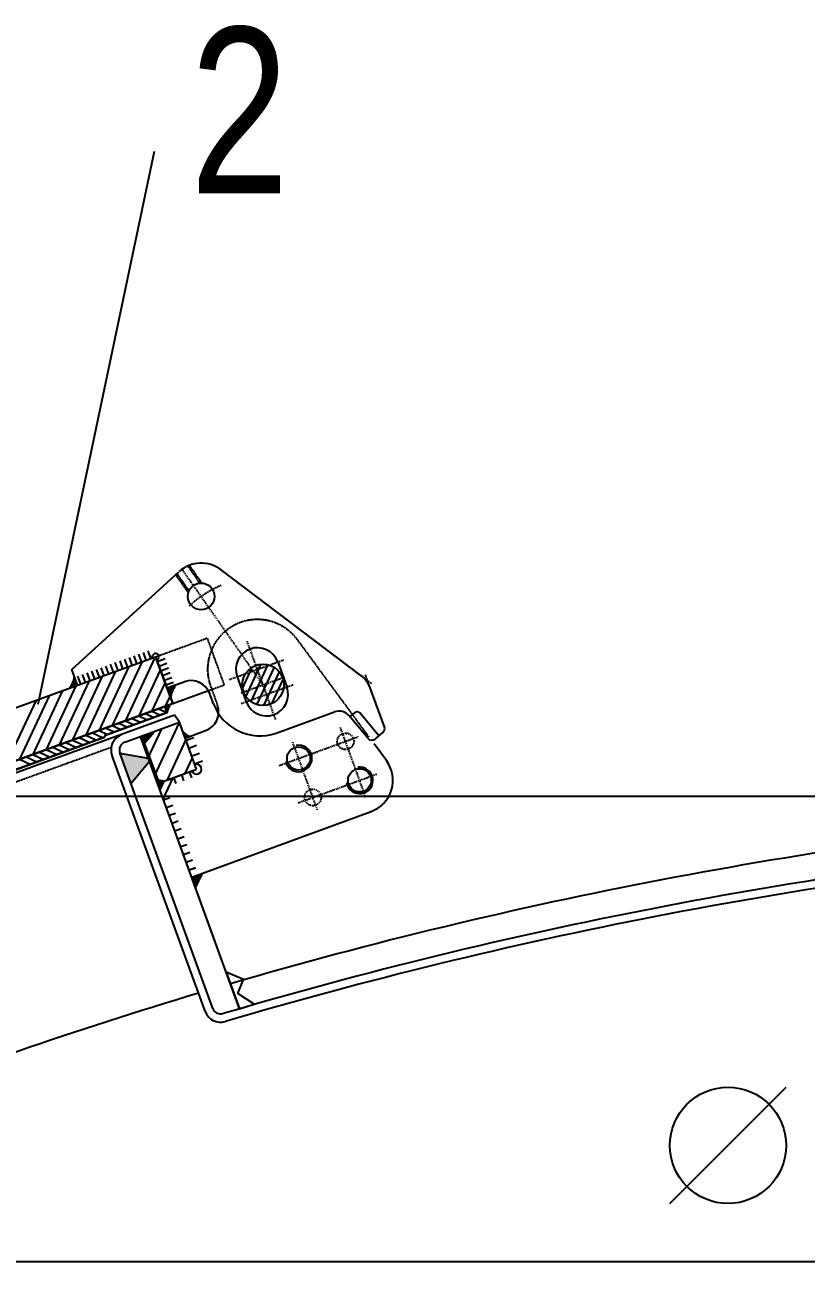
# Model space of a CAD drawing. Extents: x 77471 to 85881, y 26709 to 38599.
# Drawn here: x 78719 to 79189, y 36187 to 36936 of the extents above; entities that cross this region are included whole.
import ezdxf
from ezdxf.enums import TextEntityAlignment as Align

# ---------------------------------------------------------------- set-up
doc = ezdxf.new("R2010")
doc.units = 0
doc.header["$MEASUREMENT"] = 0
doc.linetypes.add('DASHDOT', pattern=[1, 0.5, -0.25, 0, -0.25])
doc.linetypes.add('HIDDEN', pattern=[0.375, 0.25, -0.125])
for name, color, linetype in [('10', 7, 'CONTINUOUS'), ('12', 7, 'CONTINUOUS'), ('15', 7, 'CONTINUOUS'), ('19', 7, 'CONTINUOUS'), ('50', 7, 'CONTINUOUS')]:
    doc.layers.add(name, color=color, linetype=linetype)
doc.styles.get("Standard").update_dxf_attribs({"font": 'txt', "height": 0.2})

msp = doc.modelspace()

# ---------------------------------------------------------------- linework, layer by layer
at = {"layer": '10', "color": 92, "linetype": 'HIDDEN'}
for p, q in [((78824.55, 36599.85), (78817.29, 36610.23)), ((78825.67, 36599.99), (78818.21, 36610.65)), ((78817.45, 36594.31), (78809.88, 36605.12)), ((78817.75, 36595.61), (78810.64, 36605.78)), ((78797.82, 36555.59), (78828.76, 36566.85)), ((78828.76, 36566.85), (78839.02, 36538.66)), ((78829.69, 36535.26), (78839.02, 36538.66))]:
    msp.add_line(p, q, dxfattribs=at)
at = {"layer": '10', "color": 92, "linetype": 'Continuous'}
for p, q in [((78747.41, 36547.88), (78811.72, 36606.69)), ((78921.6, 36544.21), (78837.27, 36607.89)), ((78789.36, 36552.51), (78787.65, 36557.21)), ((78792.18, 36553.54), (78790.47, 36558.23)), ((78795, 36554.56), (78793.29, 36559.26)), ((78656.86, 36504.29), (78797.82, 36555.59)), ((78769.62, 36545.33), (78767.92, 36550.03)), ((78772.44, 36546.35), (78770.73, 36551.05)), ((78775.26, 36547.38), (78773.55, 36552.08)), ((78778.08, 36548.4), (78776.37, 36553.1)), ((78780.9, 36549.43), (78779.19, 36554.13)), ((78783.72, 36550.46), (78782.01, 36555.16)), ((78786.54, 36551.48), (78784.83, 36556.18)), ((78808.08, 36527.4), (78797.82, 36555.59)), ((78798.84, 36552.77), (78803.54, 36554.48)), ((78799.87, 36549.95), (78804.57, 36551.66)), ((78750.83, 36538.49), (78747.41, 36547.88)), ((78752.71, 36539.17), (78751, 36543.87)), ((78755.53, 36540.2), (78753.82, 36544.89)), ((78758.35, 36541.22), (78756.64, 36545.92)), ((78761.17, 36542.25), (78759.46, 36546.95)), ((78763.99, 36543.28), (78762.28, 36547.97)), ((78766.81, 36544.3), (78765.1, 36549)), ((78800.89, 36547.13), (78805.59, 36548.84)), ((78801.92, 36544.31), (78806.62, 36546.02)), ((78802.95, 36541.49), (78807.65, 36543.2)), ((78749.46, 36541.51), (78748, 36537.82)), ((78748, 36537.82), (78750.08, 36539.81)), ((78750.08, 36539.81), (78750.11, 36538.76)), ((78803.97, 36538.67), (78808.67, 36540.38)), ((78804.66, 36536.79), (78814.99, 36540.56)), ((78805.33, 36536.28), (78809.03, 36537.71)), ((78809.03, 36537.71), (78805.45, 36535.24)), ((78805.45, 36535.24), (78806.71, 36533.63)), ((78806.2, 36533.72), (78808.04, 36536.85)), ((78807, 36536.82), (78806.2, 36533.72)), ((78808.04, 36536.85), (78806.75, 36532.69)), ((78808.08, 36527.4), (78829.69, 36535.26)), ((78935.58, 36513.32), (78926.99, 36536.91)), ((78643.63, 36467.54), (78808.08, 36527.4)), ((78806.71, 36533.63), (78806.57, 36532.42)), ((78832.43, 36527.75), (78830.37, 36533.38)), ((78767.16, 36508.25), (78804.75, 36521.93)), ((78804.75, 36521.93), (78803.38, 36525.69)), ((78803.59, 36525.44), (78806.25, 36526.46)), ((78806.25, 36526.46), (78803.71, 36525.01)), ((78803.71, 36525.01), (78805.98, 36525.67)), ((78805.98, 36525.67), (78803.96, 36524.36)), ((78803.96, 36524.36), (78805.46, 36524.75)), ((78805.46, 36524.75), (78804.21, 36523.56)), ((78804.21, 36523.56), (78805.03, 36523.67)), ((78804.69, 36522.71), (78804.43, 36523.31)), ((78805.03, 36523.67), (78804.69, 36522.71)), ((78812.14, 36516.11), (78809.17, 36520.35)), ((78812.15, 36516.11), (78809.18, 36520.35)), ((78870.48, 36509.67), (78905.45, 36522.4)), ((78925.75, 36506.41), (78914.32, 36520.02)), ((78914.82, 36519.43), (78917.88, 36522)), ((78932.27, 36507.96), (78920.7, 36521.75)), ((78779.26, 36504.15), (78812.14, 36516.11)), ((78779.26, 36504.15), (78812.15, 36516.11)), ((78822.4, 36487.93), (78812.14, 36516.11)), ((78822.4, 36487.93), (78812.15, 36516.11)), ((78504.39, 36411.54), (78766.96, 36507.11)), ((78767.16, 36508.25), (78766.96, 36507.11)), ((78929.97, 36506.04), (78934.69, 36510)), ((78832.29, 36343.79), (78776.27, 36497.74)), ((78827.59, 36342.08), (78771.57, 36496.03)), ((78848.31, 36343.61), (78793.44, 36494.41)), ((78798.97, 36479.3), (78807.94, 36482.57)), ((78798.97, 36479.3), (78807.94, 36482.57)), ((78807.94, 36482.57), (78822.43, 36487.84)), ((78807.94, 36482.57), (78822.44, 36487.84))]:
    msp.add_line(p, q, dxfattribs=at)
at = {"layer": '10', "color": 52, "linetype": 'DASHDOT'}
for p, q in [((78862.5, 36538.69), (78813.82, 36608.2)), ((78837.27, 36607.89), (78927.88, 36539.47)), ((78867.11, 36526.02), (78857.24, 36553.12)), ((78849.24, 36533.86), (78875.35, 36543.37)), ((78931.23, 36525.28), (78924.12, 36544.82))]:
    msp.add_line(p, q, dxfattribs=at)
at = {"layer": '10', "color": 3, "linetype": 'Continuous'}
for p, q in [((78809.21, 36520.36), (78505.05, 36409.66)), ((78809.21, 36520.36), (78505.06, 36409.66)), ((78793.44, 36494.41), (78776.39, 36497.42)), ((78793.44, 36494.41), (78776.39, 36497.42)), ((78794.12, 36492.53), (78782.99, 36479.27)), ((78794.12, 36492.53), (78782.99, 36479.27))]:
    msp.add_line(p, q, dxfattribs=at)
at = {"layer": '10', "color": 3, "linetype": 'HIDDEN'}
msp.add_line((78506.76, 36405.04), (78771.15, 36501.21), dxfattribs=at)
msp.add_line((78506.76, 36405.04), (78771.15, 36501.21), dxfattribs=at)
at = {"layer": '10', "color": 3, "linetype": 'Continuous'}
msp.add_lwpolyline([(78857.24, 36346.31), (78847.35, 36352.72), (78850.7, 36361.21), (78840.28, 36365.68), (78848.31, 36343.61)], close=True, dxfattribs=at)
at = {"layer": '10', "color": 92, "linetype": 'Continuous'}
for centre, radius in [((78825.21, 36591.94), 8.05), ((78862.5, 36538.69), 12.5)]:
    msp.add_circle(centre, radius, dxfattribs=at)
for centre, radius, start, end in [((78825.21, 36591.94), 20, 52.9392, 131.71257), ((78797.82, 36555.59), 2, 290, 200), ((78731.28, 36547.3), 18.13, 325.34293, 348.36384), ((78911.96, 36531.44), 16, 20, 52.94076), ((78824.1, 36528.42), 17.44, 145.25544, 172.80246), ((78819.1, 36529.28), 12, 20, 110), ((78860.62, 36538.01), 30, 200, 289.18154), ((78815.87, 36520.48), 11.22, 145.60028, 172.56985), ((78908.19, 36514.88), 8, 40.00241, 110), ((78919.17, 36520.47), 2, 40.00114, 130.00854), ((78932.76, 36512.3), 3, 310.01006, 20), ((78928.04, 36508.34), 3, 220.00184, 309.99877)]:
    msp.add_arc(centre, radius, start, end, dxfattribs=at)
at = {"layer": '10', "color": 52, "linetype": 'DASHDOT'}
for start, end in [(112.90277, 124.99876), (124.99876, 133.50761)]:
    msp.add_arc((78862.5, 36538.69), 65, start, end, dxfattribs=at)
at = {"layer": '10', "color": 3, "linetype": 'Continuous'}
for centre, radius, start, end in [((78780.97, 36499.45), 10, 109.98705, 199.99544), ((78780.97, 36499.45), 10, 109.98705, 199.99544), ((78780.97, 36499.45), 5, 109.98705, 199.99544), ((78780.97, 36499.45), 5, 109.98705, 199.99544), ((79631.75, 33655.45), 2816, 95.3998, 106.26963), ((79631.75, 33655.45), 2800, 95.52364, 106.45956), ((79631.75, 33655.45), 2795, 95.52363, 106.45956), ((79631.75, 33655.45), 2816, 106.67725, 115.98218), ((78836.99, 36345.5), 10, 199.99614, 286.45956), ((78836.99, 36345.5), 5, 199.99614, 286.45956)]:
    msp.add_arc(centre, radius, start, end, dxfattribs=at)
msp.add_solid([(78793.44, 36494.41), (78776.39, 36497.42), (78794.12, 36492.53), (78782.99, 36479.27)], dxfattribs=at)
msp.add_solid([(78793.44, 36494.41), (78776.39, 36497.42), (78794.12, 36492.53), (78782.99, 36479.27)], dxfattribs=at)
at = {"layer": '12', "color": 52, "linetype": 'Continuous'}
for p, q in [((78763.94, 36511.33), (78781.87, 36549.78)), ((78771.91, 36514.24), (78789.84, 36552.68)), ((78779.89, 36517.14), (78797.82, 36555.59)), ((78747.99, 36505.53), (78765.92, 36543.98)), ((78755.97, 36508.43), (78773.89, 36546.88)), ((78787.86, 36520.04), (78800.72, 36547.61)), ((78724.07, 36496.82), (78742, 36535.27)), ((78732.05, 36499.72), (78749.98, 36538.17)), ((78740.02, 36502.63), (78757.95, 36541.08)), ((78795.83, 36522.94), (78803.62, 36539.64)), ((78708.12, 36491.02), (78726.05, 36529.47)), ((78716.1, 36493.92), (78734.03, 36532.37)), ((78803.81, 36525.84), (78806.52, 36531.67)), ((78787.66, 36519.97), (78792.79, 36517.57)), ((78791.65, 36521.42), (78796.77, 36519.03)), ((78795.63, 36522.87), (78800.76, 36520.48)), ((78799.62, 36524.32), (78804.75, 36521.93)), ((78767.73, 36512.71), (78772.85, 36510.32)), ((78771.71, 36514.16), (78776.84, 36511.77)), ((78775.7, 36515.61), (78780.83, 36513.22)), ((78779.68, 36517.06), (78784.81, 36514.67)), ((78783.67, 36518.51), (78788.8, 36516.12)), ((78766.96, 36507.11), (78641.58, 36461.48)), ((78747.79, 36505.46), (78754.2, 36502.47)), ((78751.78, 36506.91), (78758.19, 36503.92)), ((78755.77, 36508.36), (78762.17, 36505.37)), ((78759.75, 36509.81), (78766.16, 36506.82)), ((78763.74, 36511.26), (78768.87, 36508.87)), ((78727.86, 36498.2), (78734.27, 36495.21)), ((78731.85, 36499.65), (78738.25, 36496.66)), ((78735.83, 36501.1), (78742.24, 36498.11)), ((78739.82, 36502.55), (78746.23, 36499.57)), ((78743.81, 36504), (78750.21, 36501.02)), ((78715.9, 36493.85), (78722.31, 36490.86)), ((78719.88, 36495.3), (78726.29, 36492.31)), ((78723.87, 36496.75), (78730.28, 36493.76))]:
    msp.add_line(p, q, dxfattribs=at)
for points in [[(78656.86, 36504.29), (78797.82, 36555.59), (78808.08, 36527.4), (78643.63, 36467.54), (78636.11, 36488.22), (78659.6, 36496.77)], [(78766.96, 36507.11), (78641.58, 36461.48), (78641.58, 36461.48), (78643.63, 36467.54), (78643.63, 36467.54), (78803.38, 36525.69), (78803.38, 36525.69), (78804.75, 36521.93), (78804.75, 36521.93), (78767.16, 36508.25), (78767.16, 36508.25)], [(78643.63, 36467.54), (78803.38, 36525.69), (78803.38, 36525.69), (78804.75, 36521.93), (78804.75, 36521.93), (78767.16, 36508.25), (78767.16, 36508.25), (78804.75, 36521.93), (78804.75, 36521.93), (78767.16, 36508.25), (78767.16, 36508.25), (78766.96, 36507.11), (78766.96, 36507.11), (78641.58, 36461.48), (78641.58, 36461.48)]]:
    msp.add_lwpolyline(points, close=True, dxfattribs=at)
at = {"layer": '15', "color": 1, "linetype": 'Continuous'}
msp.add_line((78727.18, 36527.13), (78797.11, 36860.07), dxfattribs=at)
at = {"layer": '19', "color": 52, "linetype": 'Continuous'}
for p, q in [((78852.26, 36531.78), (78861.2, 36550.95)), ((78855.24, 36528.71), (78865.46, 36550.62)), ((78850.26, 36536.96), (78855.55, 36548.3)), ((78858.9, 36527.09), (78869.12, 36549)), ((78862.91, 36526.22), (78872.19, 36546.12)), ((78867.99, 36527.65), (78874.42, 36541.43))]:
    msp.add_line(p, q, dxfattribs=at)
at = {"layer": '50', "color": 52, "linetype": 'DASHDOT'}
for p, q in [((78870.12, 36517.73), (78852.91, 36565.02)), ((78842.29, 36541.9), (78875.07, 36553.81)), ((78849.36, 36527.44), (78880.54, 36538.78)), ((78924.44, 36470.82), (78909.09, 36513.01)), ((78872.15, 36490.07), (78919.8, 36507.49)), ((78895.19, 36463.49), (78880.37, 36504.21)), ((78883.63, 36467.65), (78930.92, 36484.93))]:
    msp.add_line(p, q, dxfattribs=at)
at = {"layer": '50', "color": 92, "linetype": 'HIDDEN'}
for p, q in [((78926.26, 36507.34), (78883.27, 36565.79)), ((78830.91, 36537.77), (78835.01, 36526.48))]:
    msp.add_line(p, q, dxfattribs=at)
at = {"layer": '50', "color": 92, "linetype": 'Continuous'}
for p, q in [((78871.32, 36552.47), (78876.8, 36537.41)), ((78846.89, 36543.56), (78852.36, 36528.53)), ((78822.46, 36487.89), (78812.21, 36516.05)), ((78833.44, 36384.58), (78788.71, 36507.51)), ((78789.02, 36506.82), (78795.9, 36509.53)), ((78789.29, 36506.06), (78795.19, 36508.43)), ((78789.55, 36505.2), (78793.54, 36506.81)), ((78789.8, 36504.5), (78792.63, 36505.52)), ((78790.14, 36503.88), (78791.72, 36504.5)), ((78791.18, 36503.66), (78796.84, 36510.47)), ((78815.62, 36506.67), (78827.84, 36511.1)), ((78816.11, 36505.29), (78820.81, 36507)), ((78790.41, 36503.29), (78791.22, 36503.68)), ((78790.6, 36502.76), (78791.38, 36503.11)), ((78799.26, 36481.45), (78791.18, 36503.66)), ((78817.82, 36500.59), (78822.52, 36502.3)), ((78819.53, 36495.89), (78824.23, 36497.6)), ((78936.78, 36493.04), (78929.31, 36503.2)), ((78821.24, 36491.19), (78825.94, 36492.9)), ((78798.23, 36481.65), (78799.09, 36481.92)), ((78798.97, 36479.31), (78822.46, 36487.89)), ((78802.39, 36469.92), (78808.37, 36482.73)), ((78808.6, 36482.98), (78809.98, 36479.18)), ((78813.3, 36484.69), (78814.68, 36480.89)), ((78818, 36486.4), (78819.38, 36482.6)), ((78798.37, 36481.11), (78799.2, 36481.47)), ((78798.5, 36480.75), (78800.03, 36481.24)), ((78798.69, 36480.23), (78801.21, 36481.03)), ((78799.24, 36479.47), (78802.4, 36480.88)), ((78799.26, 36481.45), (78803.05, 36480.81)), ((78799.34, 36478.6), (78802.19, 36479.68)), ((78799.62, 36477.68), (78801.64, 36478.43)), ((78799.95, 36476.91), (78800.94, 36477.27)), ((78802.73, 36480.69), (78800.34, 36475.56)), ((78802.61, 36469.46), (78806.35, 36470.89)), ((78804.3, 36464.82), (78808.08, 36466.13)), ((78806.01, 36460.11), (78809.79, 36461.44)), ((78819.55, 36422.95), (78927.52, 36462.38)), ((78807.73, 36455.41), (78811.48, 36456.78)), ((78809.43, 36450.71), (78813.19, 36452.09)), ((78811.14, 36446.03), (78814.92, 36447.34)), ((78812.85, 36441.33), (78816.63, 36442.64)), ((78814.58, 36436.57), (78818.32, 36438)), ((78816.27, 36431.93), (78820.05, 36433.25)), ((78817.99, 36427.22), (78821.76, 36428.55)), ((78818.03, 36427.24), (78821.74, 36428.59)), ((78819.7, 36422.52), (78823.45, 36423.9)), ((78819.7, 36422.52), (78823.45, 36423.9)), ((78819.7, 36422.52), (78823.45, 36423.9)), ((78819.98, 36422.48), (78824.82, 36424.24)), ((78820.46, 36421.9), (78823.99, 36423.3)), ((78820.51, 36421.17), (78824.31, 36422.71)), ((78820.85, 36419.8), (78823.83, 36422.12)), ((78821.38, 36418.35), (78824.48, 36423.42)), ((78825.72, 36424.82), (78821.81, 36416.87))]:
    msp.add_line(p, q, dxfattribs=at)
at = {"layer": '50', "color": 52, "linetype": 'Continuous'}
for p, q in [((78793.39, 36494.65), (78801.57, 36512.18)), ((78797.26, 36484.02), (78812.21, 36516.05)), ((78804.9, 36481.47), (78816.07, 36505.43)), ((78815.54, 36485.34), (78819.94, 36494.79))]:
    msp.add_line(p, q, dxfattribs=at)
at = {"layer": '50', "color": 1, "linetype": 'Continuous'}
for p, q in [((79617.75, 36471.45), (77900.93, 36471.45)), ((79107.44, 36226.33), (79177.44, 36296.33)), ((78231.75, 36191.33), (81031.75, 36191.33))]:
    msp.add_line(p, q, dxfattribs=at)
at = {"layer": '50', "color": 92, "linetype": 'DASHDOT'}
for centre in [(78912.12, 36504.68), (78892.49, 36470.89)]:
    msp.add_circle(centre, 5, dxfattribs=at)
at = {"layer": '50', "color": 92, "linetype": 'Continuous'}
for centre in [(78883.94, 36494.38), (78920.67, 36481.19)]:
    msp.add_circle(centre, 7, dxfattribs=at)
at = {"layer": '50', "color": 1, "linetype": 'Continuous'}
msp.add_circle((79142.44, 36261.33), 35, dxfattribs=at)
at = {"layer": '50', "color": 92, "linetype": 'HIDDEN'}
msp.add_arc((78859.1, 36548.01), 30, 36.33889, 199.9618, dxfattribs=at)
at = {"layer": '50', "color": 92, "linetype": 'Continuous'}
for centre, radius, start, end in [((78859.1, 36548.01), 13, 20.02219, 200.01627), ((78864.58, 36532.98), 13, 199.98373, 19.97781), ((78823.74, 36522.38), 12, 289.98118, 20), ((78819.43, 36514.24), 6.41, 218.22167, 265.99894), ((78818.19, 36512.09), 4.59, 224.16047, 263.75628), ((78816.92, 36509.85), 2.59, 229.09984, 270.97225), ((78883.94, 36494.38), 8, 193.61235, 100.21537), ((78822.45, 36487.89), 3, 200.06876, 110), ((78920.67, 36481.19), 20, 290, 36.35074), ((78920.67, 36481.19), 8, 189.21259, 97.93706)]:
    msp.add_arc(centre, radius, start, end, dxfattribs=at)

# ---------------------------------------------------------------- texts
at = {"layer": '15', "color": 1, "linetype": 'Continuous', "width": 0.79999}
msp.add_text('2', height=100, dxfattribs=at).set_placement((78848.26, 36834.62), align=Align.CENTER)

doc.saveas('drawing.dxf')
